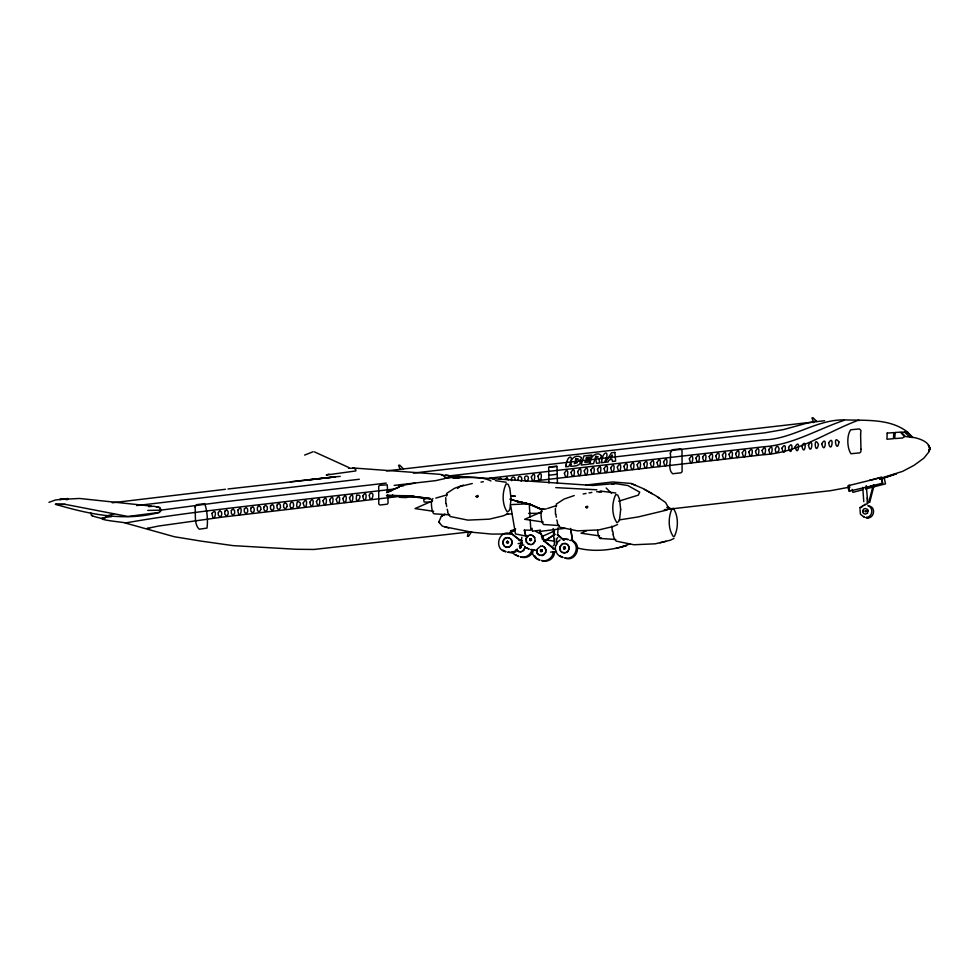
<?xml version="1.0" encoding="UTF-8"?>
<svg xmlns="http://www.w3.org/2000/svg" width="979" height="979" viewBox="0 0 979 979"><rect width="100%" height="100%" fill="white"/><g stroke="black" fill="none" stroke-linecap="round" stroke-linejoin="round"><path stroke-width="1.47" d="M860.602 434.101L860.957 449.104M387.672 492.388L387.243 484.838L379.779 485.327L378.714 486.184L378.751 503.744A1.97 1.909 75.6 0 0 380.146 505.005L387.011 504.222A1.97 1.909 75.6 0 0 388.063 502.68L387.721 495.031M445.739 497.65L445.849 503.598M508.26 479.869L507.061 477.471L504.944 479.343M548.95 483.014L548.668 467.962A1.505 1.285 -32.3 0 1 548.815 467.375L556.941 466.445A1.505 1.285 -32.3 0 1 557.063 466.995L557.418 483.283M555.374 508.382L555.485 514.33M818.456 444.393C813.17 434.235 815.287 457.144 818.468 444.637M554.677 538.438L554.273 544.862L553.208 545.854M556.305 545.022L556.794 538.597L557.834 537.606M557.736 533.298L558.165 527.718M520.4 546.147L520.755 542.501M524.781 546.649L524.597 548.521L522.309 551.41M525.025 546.71L523.973 550.259L520.583 551.972M553.098 551.715C553.257 557.516 547.114 562.142 541.558 560.526C547.396 562.949 554.689 558.544 554.518 552.07M569.019 549.562C570.011 546.355 567.208 543.015 563.892 543.369M868.214 511.001L867.149 509.117L865.167 508.529A2.79 2.68 -76.2 0 0 862.854 510.487L862.744 511.589A2.79 2.68 -76.2 0 0 865.669 514.048L867.602 513.057M862.854 511.613L862.952 510.536M521.795 537.202L521.44 540.824L522.431 544.312M536.761 549.464C534.693 559.78 551.434 554.347 544.189 547.041M536.994 549.525L537.336 553.184L540.078 555.497M555.68 545.56C554.151 550.785 557.638 556.623 563.06 557.492L559.964 555.803M865.46 510.659L864.959 511.625M867.945 503.487L867.174 502.961L867.308 497.736L867.627 499.584M860.027 509.643L860.431 514.183L863.821 517.022M860.602 433.954L860.969 430.589L859.501 428.924L850.714 429.781C846.541 435.447 847.092 448.284 850.984 453.742L859.733 452.873L860.859 451.784L860.969 449.251M468.292 532.099L467.448 536.357L468.586 536.223L471.645 531.707L314.026 549.452L296.478 549.292L233.1 545.633L201.172 541.118L174.397 536.749L125.826 523.153M868.862 501.958L873.354 484.862M869.682 502.313L874.174 485.205M519.335 540.249L520.155 539.918M553.698 548.056L553.233 548.693M446.485 496.084L446.962 494.493M556.121 506.804L556.598 505.225M557.736 535.072L557.895 534.485L557.406 535.097M928.936 451.515L930.05 448.235L928.728 452.139L923.858 458.172L914.068 465.319L902.614 471.364L882.691 477.642L881.137 477.262L869.597 480.383L881.381 477.507L882.593 483.198L870.82 486.073M813.194 422.671L813.427 421.998L807.308 423.038L783.702 429.548L764.893 432.816L413.322 473.077M509.814 532.441L519.408 539.992M543.553 541.118L543.994 540.506L552.009 546.931M930.05 448.235L929.059 450.695C932.008 442.459 918.951 438.225 912.709 437.332M521.158 481.252C524.059 476.54 517.059 473.787 518.16 479.918M859.868 507.734L863.833 505.066M867.492 513.02L867.798 509.937M511.16 545.523C513.241 542.929 512.005 538.658 508.701 537.814M535.134 541.203L532.845 544.091L530.875 544.593M531.805 550.528C530.324 555.203 525.307 558.226 520.498 556.916C525.601 558.862 531.621 556.194 533.225 550.883M545.915 552.205L543.626 555.093L541.901 555.656M297.261 501.982C294.251 513.987 305.546 502.068 297.506 501.701M356.65 495.288C354.288 508.211 365.179 493.257 356.662 495.276M446.522 493.489L454.476 488.313L463.459 485.131M556.145 504.209L564.112 499.045L574.245 495.558M859.88 507.575L859.941 507.648M92.528 515.517L91.341 515.223L90.643 512.678M672.218 508.456C668.106 516.692 667.935 529.076 673.381 536.627L674.36 536.419C678.471 528.183 678.643 515.786 673.197 508.236M423.662 499.155L424.115 502.043L430.662 502.129M498.788 479.012L500.44 478.229L501.456 479.184M457.597 488.46L459.836 486.526L472.294 483.516M528.501 535.635L526.225 538.523L526.555 542.195M517.291 549.035L514.55 551.385L511.185 552.486L507.673 552.18L512.604 552.829L515.97 551.74M532.6 544.03C535.415 542.427 535.905 538.169 533.408 536.051M537.655 548.742L540.396 546.392M557.369 542.317L560.098 539.955M562.387 543.994L560.098 546.882L560.429 550.541M566.486 552.389C569.301 550.773 569.79 546.515 567.294 544.397M568.138 551.226L566.731 552.45L562.937 552.792M865.73 511.858L865.84 510.769M861.092 507.575L862.842 506.082M127.197 523.104C119.499 521.599 85.883 519.09 111.471 516.655M554.86 534.607L544.116 541.081M395.149 496.059L393.864 496.439L392.579 494.909M527.045 481.191C532.074 474.546 521.134 474.044 525.747 481.105M509.949 532.662L515.688 528.941M544.165 541.301L554.628 534.363M125.141 523.031C183.061 512.641 242.572 507 301.189 499.706L393.791 489.108M907.08 432.767L907.741 432.351L912.636 437.356L911.975 437.601M441.358 516.239L444.527 514.354M510.389 532.772L515.407 529.896M507.514 541.265L506.351 542.378L507.709 543.382L508.639 542.207L507.281 541.203M507.465 543.321L508.028 541.436M530.618 538.621L530.067 540.506M519.396 546.331L521.452 546.943L520.522 548.118L519.531 547.824M530.569 540.677L531.132 538.793M520.277 548.056L520.84 546.172M541.399 549.611L540.836 551.507M541.35 551.679L541.913 549.782M564.504 546.967L563.941 548.864M564.455 549.035L565.018 547.139M445.151 514.244L441.333 516.374L438.812 522.04L439.608 522.713M671.398 508.566L670.346 509.007L666.846 507.342L668.278 506.963M816.045 420.725L813.549 421.925L811.934 417.947L813.108 417.813L816.878 421.545M630.035 543.896L620.735 547.09L626.56 545.584C610.798 550.32 593.727 552.156 577.647 548.02M674.017 538.45L670.542 540.139L655.306 543.81L633.866 544.752L616.244 541.142L614.482 539.086L612.903 534.338M507.954 513.791L503.341 515.811L489.255 519.176L467.815 520.118L450.181 516.508L447.574 512.409M617.59 524.524L612.976 526.543L598.891 529.908L577.439 530.851L559.804 527.24L557.21 523.141M399.016 486.881L386.546 492.474L399.224 487.114M432.583 500.856L415.01 508.59L433.624 511.307M542.207 511.576L524.646 519.311L543.259 522.04M542.439 536.284L554.603 530.924M586.421 530.826L581.012 533.212L599.613 535.929M864.959 505.384L864.91 504.772M386.803 492.535L391.992 490.418M48.95 502.337L55.546 499.975L62.974 499.119L60.062 499.437M427.211 497.736L423.601 499.143L426.171 498.262M313.133 451.735L304.616 455.076M884.233 477.948L896.446 473.75L879.901 479.135M547.714 508.431L556.415 505.592M329.066 474.093L326.264 475.023L355.744 470.96L355.964 469.944L354.263 468.28L348.5 468.268M509.741 546.735C501.652 550.724 500.318 535.452 508.945 537.875M507.146 537.716C503.145 538.144 501.493 543.712 504.601 546.27M530.251 535.072L528.268 535.574L525.98 538.474L526.31 542.133L529.296 544.495M435.802 498.103L447.048 494.836M492.951 479.086L494.236 479.172M113.65 514.024L105.769 516.214L106.466 516.422M667.274 509.949L638.345 516.9L619.169 519.935M862.719 489.757L852.893 492.351L852.158 489.402M865.485 488.986L885.505 483.859L884.233 478.168L879.901 479.269M618.704 501.199L638.357 495.117L639.703 492.156L627.845 485.547L615.093 483.54L592.907 485.474L441.908 475.207M616.048 548.277L621.934 546.796M660.03 542.819L665.916 541.338M848.414 485.645L849.552 485.4C845.513 484.96 852.195 498.911 848.414 485.645L869.707 480.395M849.197 491.152L870.931 486.086M612.132 484.177L615.093 483.54M867.039 504.124L864.861 504.295M850.005 487.052L830.828 490.638L664.288 509.704M583.166 493.967L586.054 493.453M588.954 492.939L591.842 492.425M398.967 485.951L414.815 483.149M445.543 478.046L450.756 477.116L459.445 477.642L452.506 477.593M112.255 502.778L225.488 489.28M414.056 496.292L405.71 497.589L399.359 497.32M519.641 545.682L523.973 545.07M480.97 482.109L483.357 481.754M128.482 516.41L158.928 512.458C162.514 510.781 159.712 506.008 156.31 506.779M136.742 505.568L359.305 479.257M160.764 510.157L222.257 502.043L386.277 483.1M539.71 531.438L564.993 528.33M127.894 516.471L65.091 504.332L55.473 504.32C89.309 514.281 124.088 521.758 159.136 512.506L161.278 510.377L159.797 507.563L153.911 506.253L148.551 506.596M447.06 478.082L451.123 477.593M532.552 531.156L540.139 530.275L540.689 534.436M227.997 488.986L340.215 476.357M59.401 499.523L79.458 498.458L151.427 506.106M334.977 476.834L290.396 481.79M63.329 499.07L68.028 498.531M386.362 470.899L824.538 420.725M448.517 475.978L763.669 439.889C792.035 439.375 815.837 419.575 843.959 419.893M549.084 467.007L556.696 466.139M394.158 485.4L435.631 480.652L444.662 478.621L445.066 477.079L442.043 474.705L439.375 474.277L352.77 467.95M400.79 486.122L403.568 485.804M489.402 478.156L763.351 446.791C792.819 445.004 818.224 428.741 845.428 419.905C866.366 420.664 890.388 418.412 907.827 432.29M548.509 475.268L556.916 474.301M400.007 496.341L222.686 517.059L158.414 526.066L147.242 528.379L149.554 528.819M532.05 481.215L763.583 454.709C798.387 452.739 827.279 431.727 858.705 420.101L858.962 420.676M585.638 485.07L612.732 481.974L631.027 483.455L642.665 488.362L655.71 495.692L665.549 502.46L667.947 506.73L670.921 508.896M510.561 530.691L514.844 530.214L510.634 530.716L510.989 533.641M518.136 543.614L522.602 543.1M550.528 552.132L556.488 551.458M334.671 476.981L305.448 480.199M546.49 508.847L544.263 509.215M506.314 514.232L512.152 513.816M519.323 540.604L522.284 540.714M552.988 548.901L555.252 548.974M66.009 499.682L67.649 499.584M511.968 504.564L529.247 503.757L530.055 516.961M104.924 518.38L101.547 518.466M598.964 491.862L601.975 491.654L596.603 491.703M147.731 510.402L161.168 510.169M510.903 496.133L515.125 496.072M528.623 513.388L540.726 513.277M510.891 533.959L491.629 534.081L471.046 532.148M511.014 496.292L515.26 496.292M524.377 530.165L525.821 536.064L524.328 530.141L530.863 530.165L530.177 519.873M55.46 504.295L65.091 504.332M386.46 495.46L407.668 495.741L430.099 498.495L407.545 495.778L386.656 495.619M569.668 540.371L572.495 540.42L570.635 528.403M452.836 477.275C465.429 478.67 479.196 475.231 490.92 480.934M386.827 495.545L407.827 495.925M540.628 508.786L543.675 508.86M386.986 495.704L407.998 496.206L430.797 499.106M904.62 432.18L901.292 432.094L905.367 436.524L912.355 437.307L907.472 432.277L904.62 432.18L909.87 437.136M866.354 517.365C872.583 517.279 873.917 507.452 867.871 505.751M866.329 517.646C873.684 519.861 876.792 507.33 869.046 506.045M555.742 487.615L596.847 489.781M600.176 491.042L615.852 493M449.716 514.844L434.076 513.816A7.599 1.946 84.4 0 1 431.506 505.788A7.599 1.946 84.4 0 1 432.938 498.715M559.352 525.564L543.712 524.536A7.599 1.946 84.4 0 1 541.142 516.52A7.599 1.946 84.4 0 1 542.574 509.447M600.164 538.45L615.791 539.478M865.35 510.634L866.085 511.001M531.12 544.654L527.461 543.565M505.959 547.09C510.683 548.558 514.122 541.742 510.304 538.695M534.289 549.843L530.777 549.537L535.709 550.186M564.993 553L561.346 551.923M520.828 552.034L517.169 550.944M530.018 535.011L532.05 535.232M509.998 533.469C498.005 529.859 493.697 550.137 506.082 551.789L502.973 550.1M563.488 538.866L568.407 539.527L564.907 539.209M565.935 543.578L562.142 543.932L559.866 546.82L560.196 550.479L561.591 551.972M540.787 546.013L542.831 546.233M881.381 477.507L882.593 483.198M865.95 517.61L868.189 517.818M453.289 477.923L456.03 478.193M495.362 480.628L506.216 482.268M860.149 507.979L859.954 507.905M452.212 477.483L457.511 478.241M544.189 539.698L554.2 541.167M445.751 475.035L448.529 475.451L451.405 477.519M869.499 502.239L869.046 501.334L869.376 502.203M572.495 540.42L570.769 529.884M557.063 544.165L556.341 541.314M444.809 526.824L470.348 531.915M525.821 536.064L515.492 533.922L510.524 504.626M540.139 530.275L540.604 534.424M515.872 501.175L529.945 504.332L515.97 501.089M91.989 515.921L101.375 518.417M509.826 499.143L515.627 500.758M448.688 527.975L442.239 526.066L438.739 522.027M532.05 528.281L532.392 531.059M510.646 499.596L530.116 504.613L541.473 509.533M635.787 485.462L631.149 483.504M290.763 507.685C292.88 509.606 294.214 505.641 293.419 504.026A3.096 2.619 -35.3 0 0 292.978 502.606C290.188 500.624 289.172 506.082 290.763 507.685L291.926 508.236M314.479 451.906L348.842 467.534M652.087 493.649L644.451 489.365M571.418 540.261C583.362 543.932 576.044 562.998 564.663 557.883C573.841 560.734 580.486 547.518 573.094 541.607M536.113 531.56L539.209 533.249M531.805 535.17L534.803 537.544M542.586 546.172L544.434 547.102L546.098 550.32M527.118 548.02L529.186 549.146L524.671 547.102M519.017 551.875L516.263 549.574M515.786 554.824L518.894 556.525L514.379 554.481L512.139 551.691M863.649 516.508L864.604 517.034M659.491 498.225L657.619 496.977M553.135 548.301L543.541 540.751M606.148 487.995L611.532 493.367M510.255 532.539L520.082 540.151M558.006 534.877L564.185 540.249M563.427 540.065L557.332 534.718M586.898 507.697L587.584 507.244M477.275 496.977L477.948 496.524M403.495 468.892L399.713 465.16L398.551 465.294L400.154 469.271M540.628 533.604L542.856 536.394L543.859 539.857M534.632 555.656L536.859 558.446L539.955 560.135C535.868 559.413 532.686 555.937 532.221 551.826M556.831 519.947L557.528 522.333M447.195 509.227L447.892 511.601M541.448 536.039L542.439 539.502M553.123 528.501L554.652 534.216M612.719 531.083L613.27 533.812M555.913 514.354L556.28 517.23M446.277 503.622L446.657 506.51M612.316 531.352L611.814 526.115M866.244 485.584L867.333 497.662M862.744 487.383L863.772 501.676M514.942 480.285C516.153 475.488 510.096 476.357 511.552 480.677M601.094 537.704A7.599 1.958 84.4 0 1 599.087 537.19A7.599 1.958 84.4 0 1 597.594 530.398M554.163 539.686A7.599 1.958 84.4 0 1 554.138 529.566M601.485 455.81L600.714 458.001L598.891 459.163L599.772 462.92L596.554 463.287L595.856 459.849L594.571 459.995L593.629 463.618L590.533 463.973C588.917 457.107 597.068 450.462 601.485 455.81M303.196 503.047C306.133 515.749 309.021 493.061 303.196 503.047M309.805 502.288C312.742 514.991 315.642 492.302 309.805 502.288M316.425 501.529C319.362 514.244 322.25 491.544 316.425 501.529M323.033 500.771C326.056 513.51 328.834 490.785 323.033 500.771M329.654 500.012C332.579 512.727 335.491 490.026 329.654 500.012M336.262 499.253C339.199 511.968 342.099 489.28 336.262 499.253M342.883 498.495C345.807 511.209 348.72 488.521 342.883 498.495M349.503 497.736C352.428 510.451 355.34 487.762 349.503 497.736M362.732 496.231C365.73 508.945 368.483 486.245 362.732 496.231M369.34 495.472C370.368 506.265 376.536 490.271 369.878 493.771A3.035 2.594 -32.2 0 0 369.364 495.288L369.34 495.472M838.942 441.933C836.935 455.198 832.309 433.073 838.942 441.933M531.34 476.92C534.253 489.622 537.177 466.946 531.34 476.92M537.948 476.161C540.861 488.876 543.798 466.188 537.948 476.161M564.406 473.138C567.318 485.841 570.255 463.153 564.406 473.138M571.026 472.38C573.939 485.082 576.864 462.394 571.026 472.38M577.634 471.621C580.547 484.324 583.484 461.635 577.634 471.621M584.255 470.862C587.167 483.565 590.104 460.876 584.255 470.862M590.863 470.104C593.788 482.806 596.713 460.13 590.863 470.104M597.484 469.345C600.396 482.047 603.333 459.371 597.484 469.345M604.092 468.586C607.017 481.301 609.941 458.613 604.092 468.586M610.712 467.827C613.625 480.542 616.562 457.854 610.712 467.827M617.321 467.069C620.245 479.783 623.17 457.095 617.321 467.069M623.941 466.31C626.854 479.025 629.791 456.336 623.941 466.31M630.549 465.563C633.474 478.266 636.399 455.578 630.549 465.563M637.17 464.805C640.082 477.507 643.019 454.819 637.17 464.805M643.79 464.046C646.703 476.749 649.628 454.06 643.79 464.046M650.399 463.287C653.311 475.99 656.248 453.314 650.399 463.287M657.019 462.529C659.932 475.231 662.856 452.555 657.019 462.529M663.566 461.782C666.491 474.485 669.416 451.796 663.566 461.782M670.297 453.13C671.618 459.273 667.225 469.308 672.659 473.75L681.029 472.796L682.106 471.694L682.008 450.45L680.638 448.81L672.267 449.765L670.297 453.13M689.363 458.821C692.275 471.535 695.2 448.847 689.363 458.821M695.971 458.062C698.884 470.777 701.821 448.088 695.971 458.062M702.592 457.315C705.504 470.018 708.429 447.33 702.592 457.315M709.2 456.557C712.112 469.259 715.049 446.571 709.2 456.557M715.82 455.798C718.733 468.5 721.658 445.812 715.82 455.798M722.429 455.039C725.341 467.742 728.278 445.066 722.429 455.039M729.049 454.28C731.962 466.983 734.886 444.307 729.049 454.28M735.657 453.522C738.582 466.237 741.507 443.548 735.657 453.522M742.278 452.763C745.19 465.478 748.127 442.789 742.278 452.763M748.886 452.004C751.811 464.719 754.736 442.031 748.886 452.004M755.507 451.246C758.419 463.96 761.356 441.272 755.507 451.246M762.115 450.499C765.04 463.202 767.964 440.513 762.115 450.499M768.735 449.74C771.648 462.443 774.585 439.755 768.735 449.74M775.344 448.982C774.756 455.468 781.303 451.05 778.281 447.011A1.395 1.187 -32.3 0 0 776.237 446.877L775.344 448.982M781.964 448.223C784.877 460.925 787.814 438.237 781.964 448.223M788.584 447.464C791.497 460.167 794.434 437.491 788.584 447.464M795.193 446.705C798.105 459.42 801.042 436.732 795.193 446.705M801.813 445.947C804.726 458.661 807.663 435.973 801.813 445.947M808.434 445.188C811.334 457.903 814.283 435.214 808.434 445.188M821.785 443.707C824.82 456.483 827.781 433.734 821.785 443.707M828.601 442.997C831.538 455.737 834.659 433.036 828.601 442.997M194.992 506.73C196.033 513.706 193.671 524.12 199.239 529.211L206.973 528.097C208.074 521.232 207.156 510.022 204.684 503.647L196.571 504.662L194.992 506.73M511.038 498.715L509.986 508.48L509.215 510.548L507.33 512.005C501.86 504.466 502.08 492.082 506.131 483.834L508.113 484.299L509.851 488.386L511.038 498.715M620.674 509.447L619.621 519.213L618.85 521.281L616.954 522.725C611.496 515.199 611.716 502.814 615.767 494.554L617.749 495.031L619.487 499.119L620.674 509.447M887.17 433.11L886.95 439.228L893.46 438.69L893.79 432.596L887.17 433.11M212.002 513.375C213.863 526.873 218.55 505.445 212.002 513.375M218.366 512.555C217.02 515.199 221.058 518.943 221.658 514.856A11.173 9.998 -65.4 0 0 221.511 512.139L219.847 510.597L218.366 512.555M287.006 506.461L285.464 509.019L283.739 507.465A11.246 10.5 -57.8 0 1 283.592 504.748C284.253 501.236 288.083 503.683 287.006 506.461M237.799 510.181C239.476 523.692 244.481 502.129 237.799 510.181M260.781 509.545L259.227 512.103L257.501 510.548A11.258 10.512 -56.9 0 1 257.367 507.832C257.844 504.197 261.956 506.743 260.781 509.545M263.914 507.061C262.666 509.741 266.484 513.473 267.316 509.398A11.246 10.5 -57.8 0 0 267.169 506.681L265.493 505.14L263.914 507.061M614.885 452.396L615.62 461.097L612.413 461.464C613.343 458.037 608.069 459.335 608.192 461.953L605.511 462.259L611.483 452.787L614.885 452.396M895.161 432.498L894.769 438.58L902.418 438.005L904.547 436.72L900.423 432.131L895.161 432.498M476.112 496.414C477.593 499.192 479.649 493.245 476.112 496.414M585.748 507.146C587.229 509.924 589.285 503.977 585.748 507.146M566.058 465.062L565.715 466.812L568.799 466.457C575.224 454.782 567.698 453.546 566.058 465.062M571.026 464.499L570.684 466.249C573.413 466.2 581.587 466.114 580.155 461.244L578.895 460.668L580.988 459.396L581.416 457.621C577.169 453.95 569.778 458.001 571.026 464.499M581.55 463.3L581.196 465.037L589.199 464.119L589.725 461.843L584.867 462.394L585.381 460.815L589.285 460.363L589.909 458.429L585.993 458.87L586.445 457.474L591.096 456.936L591.769 455.051L583.961 455.945L581.55 463.3M601.681 460.987L601.339 462.737L604.435 462.382C610.847 450.707 603.321 449.459 601.681 460.987M244.444 508.811L244.309 509.398A11.246 10.402 -59.5 0 0 244.456 512.103L246.157 513.657L247.687 511.711A11.246 10.402 -59.5 0 0 247.54 509.007L246.267 507.477L244.444 508.811M250.954 508.028L250.82 508.615A11.246 10.402 -59.5 0 0 250.967 511.319L252.668 512.874L254.197 510.94A11.258 10.512 -56.9 0 0 254.05 508.223L252.778 506.694L250.954 508.028M224.913 511.16L224.778 511.748A11.258 10.414 -59 0 0 224.925 514.452L226.687 516.019L228.144 514.061A11.258 10.414 -59 0 0 228.009 511.356L226.736 509.839L224.913 511.16M231.423 510.377L231.289 510.965A11.258 10.414 -59 0 0 231.436 513.669L233.161 515.223L234.666 513.277A11.258 10.414 -59 0 0 234.519 510.573L233.247 509.056L231.423 510.377M270.608 505.702L270.473 506.29A11.246 10.5 -57.8 0 0 270.632 509.007L272.346 510.561L273.875 508.627A11.246 10.5 -57.8 0 0 273.728 505.91L272.517 504.405L270.608 505.702M277.155 505.029L277.033 505.519A11.246 10.5 -57.8 0 0 277.179 508.236L278.905 509.79L280.435 507.856A11.246 10.5 -57.8 0 0 280.288 505.14L280.19 504.858A2.288 1.934 -32.6 0 0 279.541 503.855L278.232 503.744L277.179 504.931M529.688 538.952L529.823 540.445L531.511 540.347L531.377 538.854L529.688 538.952M540.469 549.953L540.604 551.446L542.293 551.336L542.158 549.843L540.469 549.953M563.574 547.31L563.708 548.803L565.397 548.693L565.262 547.2L563.574 547.31M574.857 462.002L574.318 463.679L577.365 462.529L574.857 462.002M575.946 458.6L575.456 460.13L578.283 459.029L575.946 458.6M595.758 456.324L595.171 458.135L598.267 456.826L595.758 456.324M612.083 455.223L610.345 457.915L612.218 457.707L612.083 455.223M529.786 504.148L515.749 501.028L529.663 504.173L540.775 508.921L529.786 504.148M930.001 448.064L928.373 445.372L930.026 448.113"/></g></svg>
